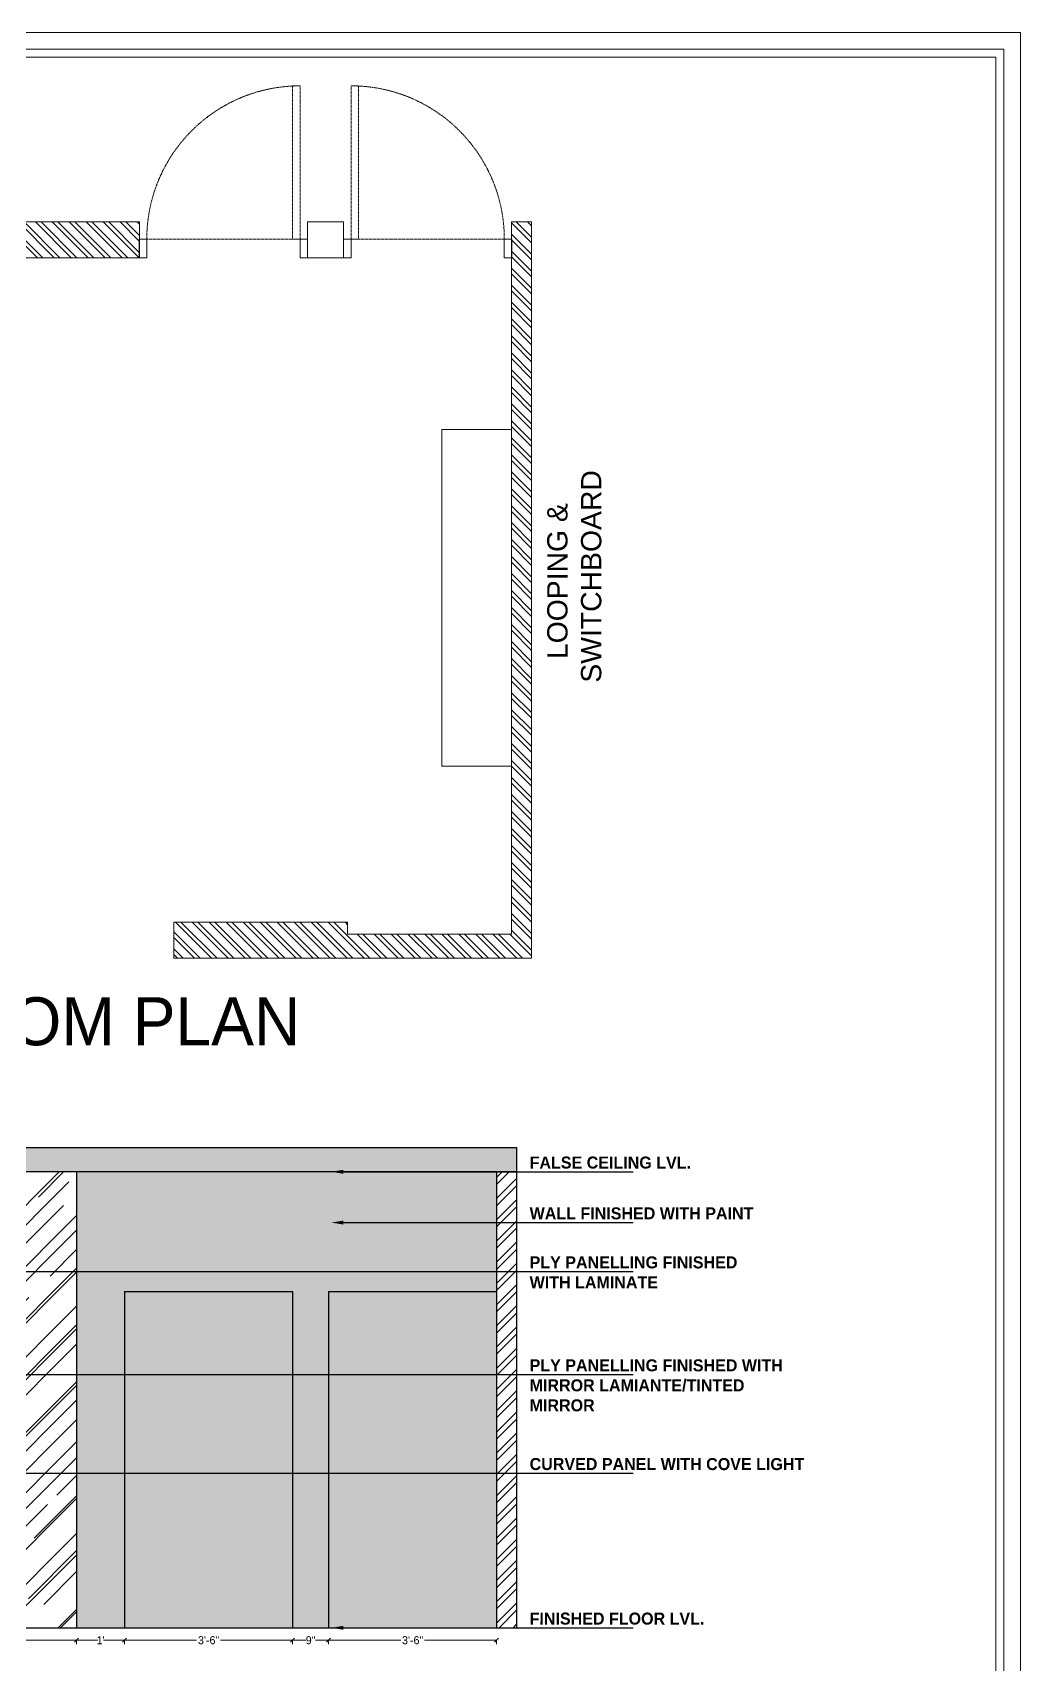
# Model space of a CAD drawing. Header units: inches. Extents: x 15448 to 46480, y -8154 to 0.
# Drawn here: x 19961.9 to 20208.8, y -6342.6 to -5934.9 of the extents above; entities that cross this region are included whole.
import ezdxf
from ezdxf import colors
from ezdxf.entities.mleader import LeaderData, LeaderLine
from ezdxf.math import Vec2, Vec3

# ---------------------------------------------------------------- set-up
doc = ezdxf.new("R2010")
doc.units = ezdxf.units.IN
doc.header["$MEASUREMENT"] = 0
for name, pattern in [('AUDIT_D_060311083008-3', [0]), ('DASHED2', [0.375, 0.25, -0.125]), ('HIDDEN', [0.375, 0.25, -0.125])]:
    doc.linetypes.add(name, pattern=pattern)
for name, color, linetype in [('.', 30, 'Continuous'), ('A-DOOR', 251, 'AUDIT_D_060311083008-3'), ('A-Door-Frame', 1, 'Continuous'), ('A-Door-Swing', 8, 'HIDDEN'), ('furni', 253, 'Continuous'), ('IEL-HATCH-002', 7, 'Continuous'), ('PDF3_Text', 1, 'Continuous')]:
    doc.layers.add(name, color=color, linetype=linetype)
doc.layers.add('ROD', color=7, linetype='Continuous', lineweight=9)
doc.styles.add('b.k', font='verdana.ttf')
doc.styles.add('HEMI', font='stylu.ttf')
doc.styles.add('PDF Arial', font='arial.ttf')
doc.styles.get("Standard").update_dxf_attribs({"font": 'arial.ttf'})
doc.dimstyles.new('STANDARD$0', dxfattribs={"dimscale": 0, "dimtxt": 6, "dimasz": 3, "dimexe": 2, "dimexo": 2, "dimgap": 0, "dimtad": 0, "dimtih": 1, "dimtoh": 1, "dimdec": 1, "dimzin": 0, "dimdsep": 46, "dimlunit": 4, "dimtxsty": 'b.k', "dimcen": 2.5, "dimclrd": 256, "dimclre": 256, "dimclrt": 256, "dimadec": 0, "dimazin": 0, "dimtfac": 1, "dimtdec": 1, "dimtofl": 0, "dimtmove": 2, "dimatfit": 2, "dimfxl": 1, "dimfrac": 2, "dimtolj": 1, "dimtzin": 0, "dimlwd": 9, "dimlwe": 9, "dimarcsym": 0})

# ---------------------------------------------------------------- blocks, each defined once
blk = doc.blocks.new('*U1')
at = {"layer": 'A-Door-Frame', "lineweight": 5}
for p, q in [((0, -100), (0, 0)), ((900, -100), (900, 0))]:
    blk.add_line(p, q, dxfattribs=at)
for points in [[(0, -100), (40, -100), (40, 0), (0, 0)], [(900, -100), (860, -100), (860, 0), (900, 0)]]:
    blk.add_lwpolyline(points, dxfattribs=at)
at = {"layer": 'A-Door-Swing', "linetype": 'DASHED2', "lineweight": 5}
blk.add_line((47.3, 0), (867.3, 0), dxfattribs=at)
blk.add_lwpolyline([(40, 0), (40, 820), (80, 820), (80, 0)], close=True, dxfattribs=at)
blk.add_arc((40, 0), 820, 360, 90, dxfattribs=at)
blk = doc.blocks.new('_Oblique')
at = {"color": 0, "linetype": 'ByBlock', "lineweight": -2}
blk.add_line((-0.5, -0.5), (0.5, 0.5), dxfattribs=at)
blk = doc.blocks.new('*D888')
at = {"color": 5, "lineweight": 9, "transparency": 16777216}
for p, q in [((19938.93, -6336.59), (19938.93, -6337.59)), ((19938.93, -6336.59), (19952, -6336.59)), ((19972.93, -6336.59), (19959.85, -6336.59)), ((19972.93, -6336.59), (19972.93, -6337.59))]:
    blk.add_line(p, q, dxfattribs=at)
at = {"layer": 'Defpoints', "color": 0, "transparency": 16777216}
for p in [(19938.93, -6333.47), (19972.93, -6333.47), (19972.93, -6336.59)]:
    blk.add_point(p, dxfattribs=at)
at = {"color": 5, "lineweight": 9, "transparency": 16777216, "rotation": 180}
blk.add_blockref('_Oblique', (19938.93, -6336.59), dxfattribs=at)
at = {"color": 5, "lineweight": 9, "transparency": 16777216}
blk.add_blockref('_Oblique', (19972.93, -6336.59), dxfattribs=at)
at = {"color": 5, "transparency": 16777216, "insert": (19955.93, -6336.59), "char_height": 2, "attachment_point": 5, "style": 'HEMI'}
blk.add_mtext('\\A1;2\'-10"', dxfattribs=at)
blk = doc.blocks.new('*D889')
at = {"color": 5, "lineweight": 9, "transparency": 16777216}
for p, q in [((19972.93, -6336.59), (19972.93, -6337.59)), ((19972.93, -6336.59), (19978.24, -6336.59)), ((19984.93, -6336.59), (19979.62, -6336.59)), ((19984.93, -6336.59), (19984.93, -6337.59))]:
    blk.add_line(p, q, dxfattribs=at)
at = {"layer": 'Defpoints', "color": 0, "transparency": 16777216}
for p in [(19972.93, -6333.47), (19984.93, -6333.47), (19984.93, -6336.59)]:
    blk.add_point(p, dxfattribs=at)
at = {"color": 5, "lineweight": 9, "transparency": 16777216, "rotation": 180}
blk.add_blockref('_Oblique', (19972.93, -6336.59), dxfattribs=at)
at = {"color": 5, "lineweight": 9, "transparency": 16777216}
blk.add_blockref('_Oblique', (19984.93, -6336.59), dxfattribs=at)
at = {"color": 5, "transparency": 16777216, "insert": (19978.93, -6336.59), "char_height": 2, "attachment_point": 5, "style": 'HEMI'}
blk.add_mtext("\\A1;1'", dxfattribs=at)
blk = doc.blocks.new('*D890')
at = {"color": 5, "lineweight": 9, "transparency": 16777216}
for p, q in [((19984.93, -6336.59), (19984.93, -6337.59)), ((19984.93, -6336.59), (20002.94, -6336.59)), ((20026.93, -6336.59), (20008.92, -6336.59)), ((20026.93, -6336.59), (20026.93, -6337.59))]:
    blk.add_line(p, q, dxfattribs=at)
at = {"layer": 'Defpoints', "color": 0, "transparency": 16777216}
for p in [(19984.93, -6333.47), (20026.93, -6333.47), (20026.93, -6336.59)]:
    blk.add_point(p, dxfattribs=at)
at = {"color": 5, "lineweight": 9, "transparency": 16777216, "rotation": 180}
blk.add_blockref('_Oblique', (19984.93, -6336.59), dxfattribs=at)
at = {"color": 5, "lineweight": 9, "transparency": 16777216}
blk.add_blockref('_Oblique', (20026.93, -6336.59), dxfattribs=at)
at = {"color": 5, "transparency": 16777216, "insert": (20005.93, -6336.59), "char_height": 2, "attachment_point": 5, "style": 'HEMI'}
blk.add_mtext('\\A1;3\'-6"', dxfattribs=at)
blk = doc.blocks.new('*D891')
at = {"color": 5, "lineweight": 9, "transparency": 16777216}
for p, q in [((20026.93, -6336.59), (20026.93, -6337.59)), ((20026.93, -6336.59), (20030.2, -6336.59)), ((20035.93, -6336.59), (20032.66, -6336.59)), ((20035.93, -6336.59), (20035.93, -6337.59))]:
    blk.add_line(p, q, dxfattribs=at)
at = {"layer": 'Defpoints', "color": 0, "transparency": 16777216}
for p in [(20026.93, -6333.47), (20035.93, -6333.47), (20035.93, -6336.59)]:
    blk.add_point(p, dxfattribs=at)
at = {"color": 5, "lineweight": 9, "transparency": 16777216, "rotation": 180}
blk.add_blockref('_Oblique', (20026.93, -6336.59), dxfattribs=at)
at = {"color": 5, "lineweight": 9, "transparency": 16777216}
blk.add_blockref('_Oblique', (20035.93, -6336.59), dxfattribs=at)
at = {"color": 5, "transparency": 16777216, "insert": (20031.43, -6336.59), "char_height": 2, "attachment_point": 5, "style": 'HEMI'}
blk.add_mtext('\\A1;9"', dxfattribs=at)
blk = doc.blocks.new('*D892')
at = {"color": 5, "lineweight": 9, "transparency": 16777216}
for p, q in [((20035.93, -6336.59), (20035.93, -6337.59)), ((20035.93, -6336.59), (20053.94, -6336.59)), ((20077.93, -6336.59), (20059.92, -6336.59)), ((20077.93, -6336.59), (20077.93, -6337.59))]:
    blk.add_line(p, q, dxfattribs=at)
at = {"layer": 'Defpoints', "color": 0, "transparency": 16777216}
for p in [(20035.93, -6333.47), (20077.93, -6333.47), (20077.93, -6336.59)]:
    blk.add_point(p, dxfattribs=at)
at = {"color": 5, "lineweight": 9, "transparency": 16777216, "rotation": 180}
blk.add_blockref('_Oblique', (20035.93, -6336.59), dxfattribs=at)
at = {"color": 5, "lineweight": 9, "transparency": 16777216}
blk.add_blockref('_Oblique', (20077.93, -6336.59), dxfattribs=at)
at = {"color": 5, "transparency": 16777216, "insert": (20056.93, -6336.59), "char_height": 2, "attachment_point": 5, "style": 'HEMI'}
blk.add_mtext('\\A1;3\'-6"', dxfattribs=at)

msp = doc.modelspace()

# ---------------------------------------------------------------- hatches: boundary and pattern name
at = {"layer": '.', "lineweight": 5}
h = msp.add_hatch(dxfattribs=at)
h.set_pattern_fill('ANSI32', color=1, scale=8, angle=90)
h.set_pattern_definition([(135, (19829.661, -13142.3022), (-2.1213203, -2.1213203), []), (135, (19829.661, -13140.888), (-2.1213203, -2.1213203), [])])
h.paths.add_polyline_path([(19804.66, -5982.16), (19804.66, -6035.67), (19814.01, -6035.67), (19813.72, -5991.16), (19841.95, -5991.16), (19841.95, -5991), (19927.45, -5991), (19988.61, -5991.16), (19988.61, -5986.48), (19988.66, -5982.16)])
h.paths.add_polyline_path([(19848.6, -6157.16), (19845.99, -6157.39), (19844.43, -6157.56), (19842.16, -6157.62), (19839.89, -6157.56), (19838.33, -6157.39), (19835.72, -6157.16), (19814.8, -6157.16), (19814.01, -6110.64), (19805.47, -6110.64), (19805.85, -6167.05), (19938.66, -6166.16), (19955.7, -6166.16), (19955.7, -6157.16)])
h.paths.add_polyline_path([(20040.66, -6160.16), (20040.66, -6157.16), (20031.66, -6157.16), (19997.2, -6157.16), (19997.2, -6166.16), (20086.66, -6166.16), (20086.66, -6076.16), (20086.66, -6071.16), (20086.66, -5982.16), (20081.66, -5982.16), (20081.66, -5986.48), (20081.72, -5986.48), (20081.72, -5991.16), (20081.66, -6160.16)])
h.paths.add_polyline_path([(20081.66, -6088.28), (20081.66, -6054.03), (20081.66, -6054.06), (20081.66, -6088.32)], flags=17)
at = {"layer": 'IEL-HATCH-002', "true_color": 0x636466, "transparency": 33554687}
h = msp.add_hatch(dxfattribs=at)
h.set_pattern_fill('AR-CONC', color=251)
h.set_pattern_definition([(50, (0, 0), (7.1726018, -0.6275213), [0.75, -8.25]), (355, (0, 0), (-1.3875133, 7.5219213), [0.6, -6.6]), (100.451444, (0.598, -0.052), (5.7850885, 6.8944), [0.637402, -7.011421]), (46.1842, (0, 2), (10.6724133, -1.6551928), [1.125, -12.375]), (96.635635, (0.889, 1.862), (9.3466195, 9.741186), [0.9561034, -10.5171376]), (351.184164, (0, 2), (9.3466195, 9.741186), [0.9, -9.9]), (21, (1, 1.5), (5.9690705, -4.0261889), [0.75, -8.25]), (326, (1, 1.5), (2.4331533, 7.2515005), [0.6, -6.6]), (71.451445, (1.4974, 1.1645), (8.4022238, 3.2253115), [0.637402, -7.011421]), (37.5, (0, 0), (0.12159855, 3.32893854), [0, -6.52, 0, -6.7, 0, -6.625]), (7.5, (0, 0), (2.6306954, 3.9441171), [0, -3.82, 0, -6.37, 0, -2.525]), (327.5, (-2.23, 0), (5.33822436, -0.22554872), [0, -2.5, 0, -7.8, 0, -10.35]), (317.5, (-3.23, 0), (5.8318617, 1.0010498), [0, -3.25, 0, -5.18, 0, -7.35])])
h.paths.add_polyline_path([(20082.93, -6213.47), (19800.93, -6213.47), (19800.93, -6219.47), (20082.93, -6219.47)])
at = {"layer": 'IEL-HATCH-002', "true_color": 0xf7abae, "transparency": 33554687}
h = msp.add_hatch(dxfattribs=at)
h.set_pattern_fill('ANSI32', color=241, scale=10)
h.set_pattern_definition([(45, (13214.7437, -4163.9597), (-2.6516504, 2.6516504), []), (45, (13216.5115, -4163.9597), (-2.6516504, 2.6516504), [])])
h.paths.add_polyline_path([(19809.99, -6219.47), (19800.93, -6219.47), (19800.93, -6333.47), (19809.99, -6333.47)])
h.paths.add_polyline_path([(20082.93, -6219.47), (20077.93, -6219.47), (20077.93, -6333.47), (20082.93, -6333.47)])
at = {"layer": 'IEL-HATCH-002', "transparency": 33554687}
h = msp.add_hatch(dxfattribs=at)
h.set_pattern_fill('AR-RROOF', color=33, scale=10, angle=45)
h.set_pattern_definition([(45, (13214.744, -4163.96), (8.485281, 22.627417), [150, -20, 50, -10]), (45, (13220.613, -4151.02), (-16.475588, 2.333452), [30, -3.3, 60, -7.5]), (45, (13212.269, -4154.414), (32.031937, 41.507168), [80, -14, 40, -10])])
h.paths.add_polyline_path([(19825.99, -6219.47), (19809.99, -6219.47), (19809.99, -6333.47), (19825.99, -6333.47)])
h.paths.add_polyline_path([(19843.99, -6219.47), (19825.99, -6219.47), (19825.99, -6333.47), (19843.99, -6333.47)])
h.paths.add_polyline_path([(19956.93, -6219.47), (19938.93, -6219.47), (19938.93, -6333.47), (19956.93, -6333.47)])
h.paths.add_polyline_path([(19972.93, -6219.47), (19956.93, -6219.47), (19956.93, -6333.47), (19972.93, -6333.47)])
at = {"layer": 'IEL-HATCH-002', "true_color": 0xf5f0ea, "transparency": 33554687}
h = msp.add_hatch(color=7, dxfattribs=at)
h.dxf.hatch_style = 1
h.paths.add_polyline_path([(20077.93, -6219.47), (19972.93, -6219.47), (19972.93, -6333.47), (19984.93, -6333.47), (19984.93, -6249.47), (20026.93, -6249.47), (20026.93, -6333.47), (20035.93, -6333.47), (20035.93, -6249.47), (20077.93, -6249.47)])
at = {"layer": 'IEL-HATCH-002', "true_color": 0xad8771, "transparency": 33554687}
h = msp.add_hatch(color=23, dxfattribs=at)
h.dxf.hatch_style = 1
h.paths.add_polyline_path([(20026.93, -6249.47), (19984.93, -6249.47), (19984.93, -6333.47), (20026.93, -6333.47)])
h.paths.add_polyline_path([(20077.93, -6249.47), (20035.93, -6249.47), (20035.93, -6333.47), (20077.93, -6333.47)])

# ---------------------------------------------------------------- linework, layer by layer
at = {"lineweight": 5}
for p in [(20030.66, -5982.16), (20039.66, -5991.16)]:
    msp.add_line(p, (20039.66, -5982.16), dxfattribs=at)
for p, q in [((19800.93, -6213.47), (20082.93, -6213.47)), ((20082.93, -6213.47), (20082.93, -6333.47)), ((19800.93, -6219.47), (20082.93, -6219.47)), ((19972.93, -6219.47), (19972.93, -6333.47)), ((20077.93, -6219.47), (20077.93, -6333.47)), ((19984.93, -6249.47), (19984.93, -6333.47)), ((19984.93, -6249.47), (20026.93, -6249.47)), ((20026.93, -6249.47), (20026.93, -6333.47)), ((20035.93, -6249.47), (20035.93, -6333.47)), ((20035.93, -6249.47), (20077.93, -6249.47)), ((19800.93, -6333.47), (20082.93, -6333.47))]:
    msp.add_line(p, q)
at = {"layer": 'furni', "color": 18, "lineweight": 5, "true_color": 0x000000}
for points in [[(19715.05, -6625.87), (19715.05, -5934.86), (20208.84, -5934.86), (20208.84, -6625.87)], [(19719.16, -6621.76), (19719.16, -5938.98), (20204.72, -5938.98), (20204.72, -6621.76)], [(19721.22, -6619.7), (19721.22, -5941.03), (20202.67, -5941.03), (20202.67, -6619.7)]]:
    msp.add_lwpolyline(points, close=True, dxfattribs=at)
at = {"layer": 'ROD', "lineweight": 5}
for p, q in [((19988.66, -5982.16), (19804.66, -5982.16)), ((19988.66, -5991.16), (19988.66, -5982.16)), ((20030.66, -5982.16), (20030.66, -5991.16)), ((20086.66, -5982.16), (20081.66, -5982.16)), ((20081.66, -6160.16), (20081.66, -5982.16)), ((20081.66, -5991.16), (20081.66, -5982.16)), ((20086.66, -6071.16), (20086.66, -5982.16)), ((19813.72, -5991.16), (19988.66, -5991.16)), ((20030.66, -5991.16), (20039.66, -5991.16)), ((20086.66, -6166.16), (20086.66, -6076.16)), ((20040.66, -6157.16), (20031.66, -6157.16)), ((20040.66, -6157.16), (20040.66, -6160.16)), ((20081.66, -6160.16), (20040.66, -6160.16))]:
    msp.add_line(p, q, dxfattribs=at)
for points in [[(20086.66, -5991.16), (20086.66, -5982.16)], [(20086.66, -6076.16), (20086.66, -6071.16)], [(19997.2, -6157.16), (20031.66, -6157.16)], [(19997.2, -6157.16), (19997.2, -6166.16)], [(20086.66, -6166.16), (19997.2, -6166.16)]]:
    msp.add_lwpolyline(points, dxfattribs=at)
at = {"layer": 'ROD', "color": 254, "lineweight": 5}
msp.add_lwpolyline([(20081.66, -6118.16), (20081.66, -6034.02), (20064.2, -6034.02), (20064.2, -6118.16)], close=True, dxfattribs=at)

# ---------------------------------------------------------------- block references
at = {"layer": 'A-DOOR', "lineweight": 5, "yscale": 0.04672722581929388, "zscale": 0.04672722581929388}
for p, xscale in [((20030.66, -5986.48), -0.04672722581929388), ((20039.66, -5986.48), 0.04672722581929388)]:
    msp.add_blockref('*U1', p, dxfattribs=dict(at, xscale=xscale))

# ---------------------------------------------------------------- texts
at = {"color": 0, "lineweight": 5, "insert": (20040.33, -6175.9), "char_height": 12, "attachment_point": 3, "rotation": 0.0094, "style": 'HEMI'}
msp.add_mtext_dynamic_manual_height_columns('\\pxqc;LIVING ROOM PLAN', width=176.3022, gutter_width=18.23, heights=[0], dxfattribs=at)
at = {"color": 5, "lineweight": 5, "char_height": 3, "attachment_point": 1, "rotation": 359.9906, "style": 'HEMI'}
for s, insert, width in [('{\\fStylus BT|b1|i0|c0|p34;FALSE CEILING LVL.}', (20086.17, -6215.71), 38.1948), ('{\\fStylus BT|b1|i0|c0|p34;WALL FINISHED WITH PAINT}', (20086.17, -6228.4), 57.6714), ('{\\fStylus BT|b1|i0|c0|p34;PLY PANELLING FINISHED WITH LAMINATE}', (20086.17, -6240.65), 55.1592), ('{\\fStylus BT|b1|i0|c0|p34;PLY PANELLING FINISHED WITH MIRROR LAMIANTE/TINTED MIRROR}', (20086.17, -6266.38), 70.145), ('{\\fStylus BT|b1|i0|c0|p34;CURVED PANEL WITH COVE LIGHT}', (20086.17, -6291.05), 70.145), ('{\\fStylus BT|b1|i0|c0|p34;FINISHED FLOOR LVL.}', (20086.17, -6329.67), 52.304)]:
    msp.add_mtext(s, dxfattribs=dict(at, insert=insert, width=width))
at = {"layer": 'PDF3_Text', "lineweight": 5, "insert": (20104.16, -6097.3), "char_height": 5.0688, "attachment_point": 7, "rotation": 90, "style": 'PDF Arial'}
msp.add_mtext_dynamic_manual_height_columns('   LOOPING & \\PSWITCHBOARD', width=114.7518, gutter_width=49.21, heights=[0], dxfattribs=at)

# ---------------------------------------------------------------- dimensions: what is measured, and where the dimension line sits
for base, p1, p2, picture, middle in [((19972.93, -6336.59), (19938.93, -6333.47), (19972.93, -6333.47), '*D888', (19955.93, -6336.59)), ((19984.93, -6336.59), (19972.93, -6333.47), (19984.93, -6333.47), '*D889', (19978.93, -6336.59)), ((20026.93, -6336.59), (19984.93, -6333.47), (20026.93, -6333.47), '*D890', (20005.93, -6336.59)), ((20035.93, -6336.59), (20026.93, -6333.47), (20035.93, -6333.47), '*D891', (20031.43, -6336.59)), ((20077.93, -6336.59), (20035.93, -6333.47), (20077.93, -6333.47), '*D892', (20056.93, -6336.59))]:
    dim = msp.add_linear_dim(base=base, p1=p1, p2=p2, dimstyle='STANDARD$0', override={"dimscale": 1, "dimtxt": 2, "dimasz": 1, "dimexe": 1, "dimexo": 1, "dimtih": 0, "dimtoh": 0, "dimtxsty": 'HEMI', "dimblk": 'Oblique', "dimclrd": 5, "dimclre": 5, "dimclrt": 5, "dimldrblk": 'Oblique', "dimfxl": 0, "dimfxlon": 1})
    dim.commit()
    dim.dimension.update_dxf_attribs({"geometry": picture, "text_midpoint": middle})

# ---------------------------------------------------------------- leaders
at = {"color": 5, "lineweight": 5}
ml = msp.add_multileader_mtext('Standard', dxfattribs=at)
ml.set_content('', color=5)
ml.set_leader_properties()
ml.build(insert=Vec2(0, 0))
ml.multileader.update_dxf_attribs({"text_right_attachment_type": 6, "dogleg_length": 0.36, "arrow_head_size": 3})
ctx = ml.context
ctx.base_point, ctx.char_height, ctx.arrow_head_size, ctx.landing_gap_size, ctx.plane_origin = Vec3(20112.09, -6219.52), 0.18, 3, 0.09, Vec3(20053.05, -6219.52)
ctx.right_attachment = 6
notes = []
notes.append((ctx, [(0, (1, 1, 0), (20111.73, -6219.52), (1, 0), 0.36, [(0, [(20036.62, -6219.52)], 0, [])])]))
ctx.mtext.insert, ctx.mtext.flow_direction = Vec3(20112.18, -6219.43), 5
ml = msp.add_multileader_mtext('Standard', dxfattribs=at)
ml.set_content('', color=5)
ml.set_leader_properties()
ml.build(insert=Vec2(0, 0))
ml.multileader.update_dxf_attribs({"text_right_attachment_type": 6, "dogleg_length": 0.36, "arrow_head_size": 3})
ctx = ml.context
ctx.base_point, ctx.char_height, ctx.arrow_head_size, ctx.landing_gap_size, ctx.plane_origin = Vec3(20112.09, -6232.21), 0.18, 3, 0.09, Vec3(20053.05, -6232.21)
ctx.right_attachment = 6
notes.append((ctx, [(0, (1, 1, 0), (20111.73, -6232.21), (1, 0), 0.36, [(0, [(20036.62, -6232.21)], 0, [])])]))
ctx.mtext.insert, ctx.mtext.flow_direction = Vec3(20112.18, -6232.12), 5
ml = msp.add_multileader_mtext('Standard', dxfattribs=at)
ml.set_content('', color=5)
ml.set_leader_properties()
ml.build(insert=Vec2(0, 0))
ml.multileader.update_dxf_attribs({"text_right_attachment_type": 6, "dogleg_length": 0.36, "arrow_head_size": 3})
ctx = ml.context
ctx.base_point, ctx.char_height, ctx.arrow_head_size, ctx.landing_gap_size, ctx.plane_origin = Vec3(20112.09, -6244.45), 0.18, 3, 0.09, Vec3(20053.05, -6244.45)
ctx.right_attachment = 6
notes.append((ctx, [(0, (1, 1, 0), (20111.73, -6244.45), (1, 0), 0.36, [(0, [(19954.49, -6244.45)], 0, [])])]))
ctx.mtext.insert, ctx.mtext.flow_direction = Vec3(20112.18, -6244.36), 5
ml = msp.add_multileader_mtext('Standard', dxfattribs=at)
ml.set_content('', color=5)
ml.set_leader_properties()
ml.build(insert=Vec2(0, 0))
ml.multileader.update_dxf_attribs({"text_right_attachment_type": 6, "dogleg_length": 0.36, "arrow_head_size": 3})
ctx = ml.context
ctx.base_point, ctx.char_height, ctx.arrow_head_size, ctx.landing_gap_size, ctx.plane_origin = Vec3(20112.09, -6270.18), 0.18, 3, 0.09, Vec3(20053.05, -6270.18)
ctx.right_attachment = 6
notes.append((ctx, [(0, (1, 1, 0), (20111.73, -6270.18), (1, 0), 0.36, [(0, [(19931.95, -6270.18)], 0, [])])]))
ctx.mtext.insert, ctx.mtext.flow_direction = Vec3(20112.18, -6270.09), 5
ml = msp.add_multileader_mtext('Standard', dxfattribs=at)
ml.set_content('', color=5)
ml.set_leader_properties()
ml.build(insert=Vec2(0, 0))
ml.multileader.update_dxf_attribs({"text_right_attachment_type": 6, "dogleg_length": 0.36, "arrow_head_size": 3})
ctx = ml.context
ctx.base_point, ctx.char_height, ctx.arrow_head_size, ctx.landing_gap_size, ctx.plane_origin = Vec3(20112.09, -6294.85), 0.18, 3, 0.09, Vec3(20053.05, -6294.85)
ctx.right_attachment = 6
notes.append((ctx, [(0, (1, 1, 0), (20111.73, -6294.85), (1, 0), 0.36, [(0, [(19907.48, -6294.85)], 0, [])])]))
ctx.mtext.insert, ctx.mtext.flow_direction = Vec3(20112.18, -6294.76), 5
ml = msp.add_multileader_mtext('Standard', dxfattribs=at)
ml.set_content('', color=5)
ml.set_leader_properties()
ml.build(insert=Vec2(0, 0))
ml.multileader.update_dxf_attribs({"text_right_attachment_type": 6, "dogleg_length": 0.36, "arrow_head_size": 3})
ctx = ml.context
ctx.base_point, ctx.char_height, ctx.arrow_head_size, ctx.landing_gap_size, ctx.plane_origin = Vec3(20112.09, -6333.47), 0.18, 3, 0.09, Vec3(20053.05, -6333.47)
ctx.right_attachment = 6
notes.append((ctx, [(0, (1, 1, 0), (20111.73, -6333.47), (1, 0), 0.36, [(0, [(20036.62, -6333.47)], 0, [])])]))
ctx.mtext.insert, ctx.mtext.flow_direction = Vec3(20112.18, -6333.38), 5
for ctx, leaders in notes:
    for number, flags, end, landing, length, lines in leaders:
        leader = LeaderData()
        leader.index, (leader.has_last_leader_line, leader.has_dogleg_vector, leader.attachment_direction) = number, flags
        leader.last_leader_point, leader.dogleg_vector, leader.dogleg_length = Vec3(end), Vec3(landing), length
        for number, points, colour, breaks in lines:
            line = LeaderLine()
            line.index, line.vertices, line.color, line.breaks = number, Vec3.list(points), colors.encode_raw_color(colour), breaks
            leader.lines.append(line)
        ctx.leaders.append(leader)

doc.saveas('drawing.dxf')
